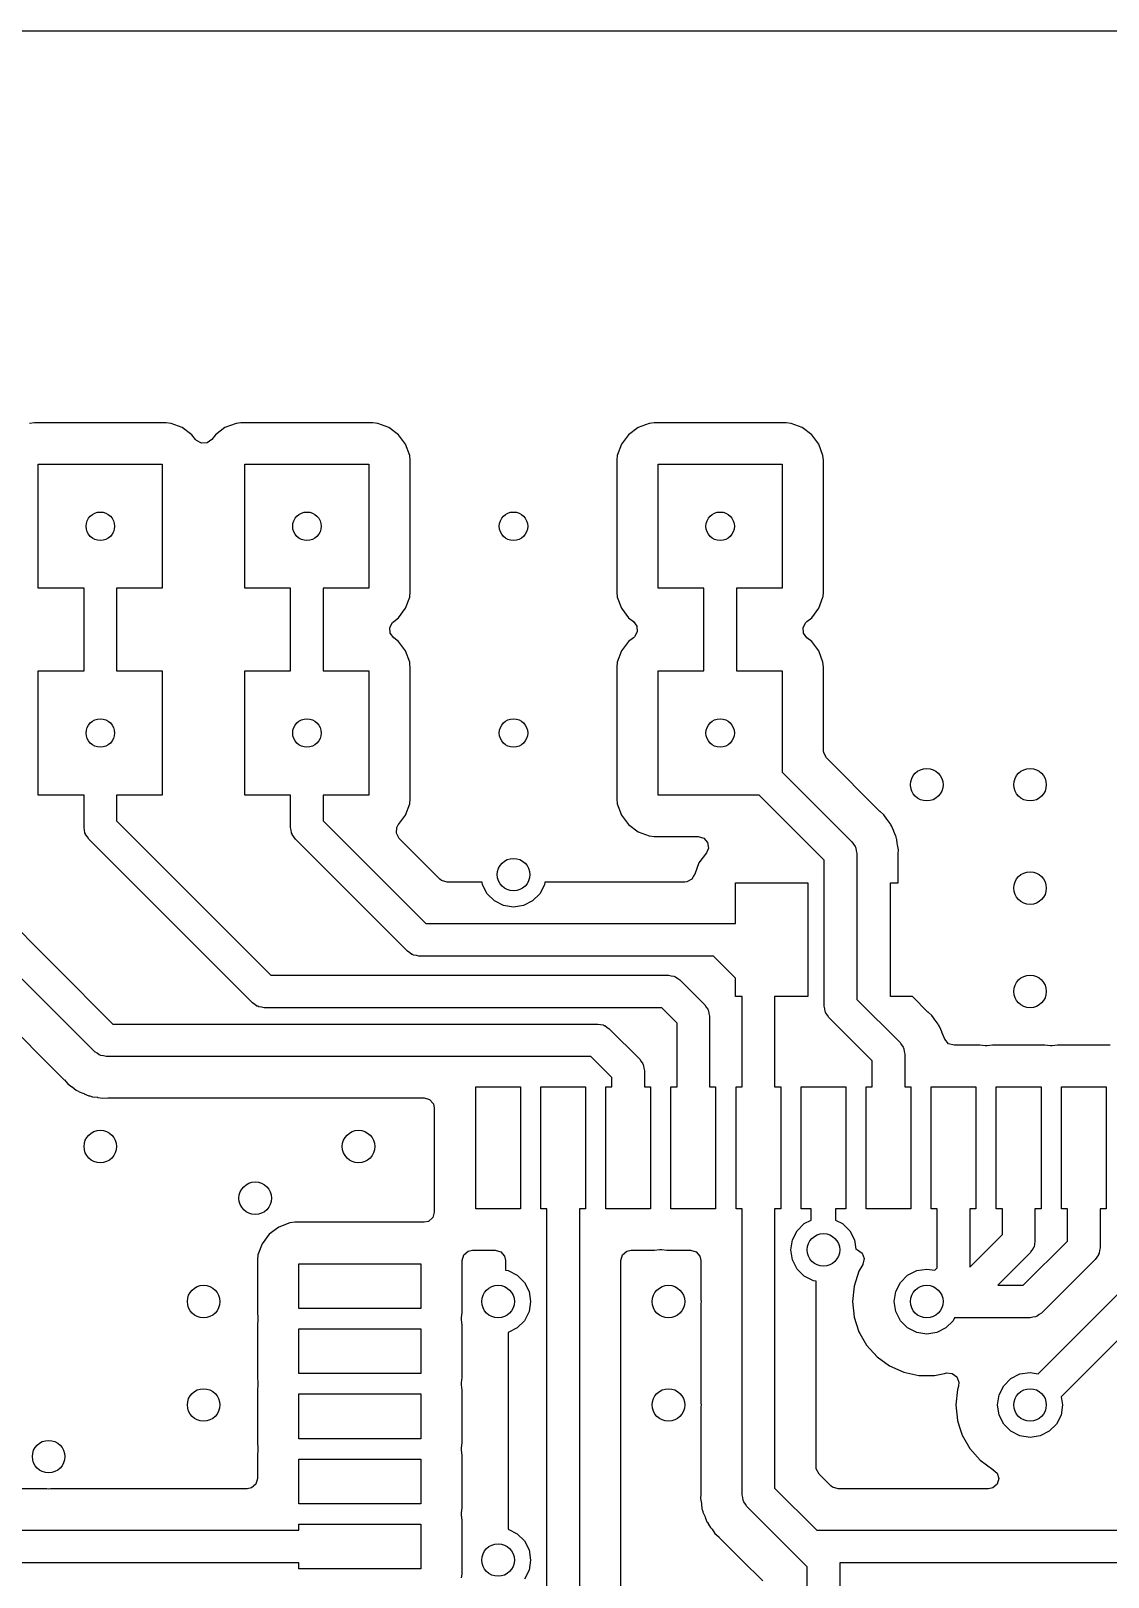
# Model space of a CAD drawing. Extents: x 0.01 to 3.19, y 0.01 to 3.99.
# Drawn here: x 1.841 to 2.363, y 3.242 to 3.99 of the extents above; entities that cross this region are included whole.
import ezdxf

# ---------------------------------------------------------------- set-up
doc = ezdxf.new("R2010")
doc.units = 0
doc.header["$MEASUREMENT"] = 0
doc.layers.add('BLACK', color=7, linetype='CONTINUOUS')

msp = doc.modelspace()

# ---------------------------------------------------------------- linework, layer by layer
at = {"layer": 'BLACK', "linetype": 'CONTINUOUS'}
for p, q in [((0.015374, 3.98959), (3.18463, 3.98959)), ((1.84308, 3.80002), (1.8407, 3.79976)), ((1.84309, 3.80002), (1.84308, 3.80002)), ((1.90691, 3.80002), (1.84309, 3.80002)), ((1.90692, 3.80002), (1.90691, 3.80002)), ((1.9093, 3.79976), (1.90692, 3.80002)), ((1.91469, 3.79775), (1.9093, 3.79976)), ((1.9093, 3.79976), (1.9093, 3.79976)), ((1.9407, 3.79976), (1.93531, 3.79775)), ((1.94308, 3.80002), (1.9407, 3.79976)), ((1.9407, 3.79976), (1.9407, 3.79976)), ((1.94309, 3.80002), (1.94308, 3.80002)), ((2.00691, 3.80002), (1.94309, 3.80002)), ((2.00692, 3.80002), (2.00691, 3.80002)), ((2.0093, 3.79976), (2.00692, 3.80002)), ((2.01469, 3.79775), (2.0093, 3.79976)), ((2.0093, 3.79976), (2.0093, 3.79976)), ((2.1407, 3.79976), (2.13531, 3.79775)), ((2.14308, 3.80002), (2.1407, 3.79976)), ((2.1407, 3.79976), (2.1407, 3.79976)), ((2.14309, 3.80002), (2.14308, 3.80002)), ((2.20691, 3.80002), (2.14309, 3.80002)), ((2.20692, 3.80002), (2.20691, 3.80002)), ((2.2093, 3.79976), (2.20692, 3.80002)), ((2.21469, 3.79775), (2.2093, 3.79976)), ((2.2093, 3.79976), (2.2093, 3.79976)), ((1.9193, 3.7943), (1.91469, 3.79775)), ((1.91469, 3.79775), (1.91469, 3.79775)), ((1.92103, 3.79199), (1.9193, 3.7943)), ((1.92149, 3.79146), (1.92103, 3.79199)), ((1.92897, 3.79199), (1.92673, 3.79032)), ((1.9307, 3.7943), (1.92897, 3.79199)), ((1.93531, 3.79775), (1.9307, 3.7943)), ((1.93531, 3.79775), (1.93531, 3.79775)), ((2.0193, 3.7943), (2.01469, 3.79775)), ((2.01469, 3.79775), (2.01469, 3.79775)), ((2.02275, 3.78969), (2.0193, 3.7943)), ((2.1307, 3.7943), (2.12725, 3.78969)), ((2.13531, 3.79775), (2.1307, 3.7943)), ((2.13531, 3.79775), (2.13531, 3.79775)), ((2.2193, 3.7943), (2.21469, 3.79775)), ((2.21469, 3.79775), (2.21469, 3.79775)), ((2.22275, 3.78969), (2.2193, 3.7943)), ((1.92395, 3.79012), (1.92149, 3.79146)), ((1.92673, 3.79032), (1.92395, 3.79012)), ((2.02476, 3.7843), (2.02275, 3.78969)), ((2.02275, 3.78969), (2.02275, 3.78969)), ((2.02502, 3.78192), (2.02476, 3.7843)), ((2.02476, 3.7843), (2.02476, 3.7843)), ((2.12524, 3.7843), (2.12498, 3.78192)), ((2.12725, 3.78969), (2.12524, 3.7843)), ((2.12524, 3.7843), (2.12524, 3.7843)), ((2.12725, 3.78969), (2.12725, 3.78969)), ((2.22476, 3.7843), (2.22275, 3.78969)), ((2.22275, 3.78969), (2.22275, 3.78969)), ((2.22502, 3.78192), (2.22476, 3.7843)), ((2.22476, 3.7843), (2.22476, 3.7843)), ((1.845, 3.72), (1.845, 3.78)), ((1.845, 3.78), (1.905, 3.78)), ((1.905, 3.78), (1.905, 3.72)), ((1.945, 3.72), (1.945, 3.78)), ((1.945, 3.78), (2.005, 3.78)), ((2.005, 3.78), (2.005, 3.72)), ((2.02502, 3.78191), (2.02502, 3.78192)), ((2.02502, 3.71809), (2.02502, 3.78191)), ((2.12498, 3.78192), (2.12498, 3.71808)), ((2.145, 3.72), (2.145, 3.78)), ((2.145, 3.78), (2.205, 3.78)), ((2.205, 3.78), (2.205, 3.72)), ((2.22502, 3.78191), (2.22502, 3.78192)), ((2.22502, 3.71809), (2.22502, 3.78191)), ((1.86713, 3.72), (1.845, 3.72)), ((1.86713, 3.68), (1.86713, 3.72)), ((1.905, 3.72), (1.88287, 3.72)), ((1.88287, 3.72), (1.88287, 3.68)), ((1.96713, 3.72), (1.945, 3.72)), ((1.96713, 3.68), (1.96713, 3.72)), ((2.005, 3.72), (1.98287, 3.72)), ((1.98287, 3.72), (1.98287, 3.68)), ((2.0248, 3.71602), (2.02502, 3.71808)), ((2.02502, 3.71808), (2.02502, 3.71809)), ((2.12498, 3.71808), (2.12524, 3.7157)), ((2.16713, 3.72), (2.145, 3.72)), ((2.16713, 3.68), (2.16713, 3.72)), ((2.205, 3.72), (2.18287, 3.72)), ((2.18287, 3.72), (2.18287, 3.68)), ((2.2248, 3.71602), (2.22502, 3.71808)), ((2.22502, 3.71808), (2.22502, 3.71809)), ((2.0193, 3.7057), (2.02275, 3.71031)), ((2.02275, 3.71031), (2.02476, 3.7157)), ((2.02275, 3.71031), (2.02275, 3.71031)), ((2.02275, 3.71031), (2.02275, 3.71031)), ((2.02476, 3.7157), (2.0248, 3.71602)), ((2.12524, 3.7157), (2.12524, 3.7157)), ((2.12524, 3.7157), (2.12725, 3.71031)), ((2.12725, 3.71031), (2.12725, 3.71031)), ((2.12725, 3.71031), (2.1307, 3.7057)), ((2.2193, 3.7057), (2.22275, 3.71031)), ((2.22275, 3.71031), (2.22476, 3.7157)), ((2.22275, 3.71031), (2.22275, 3.71031)), ((2.22275, 3.71031), (2.22275, 3.71031)), ((2.22476, 3.7157), (2.2248, 3.71602)), ((2.01512, 3.70105), (2.01646, 3.70351)), ((2.01646, 3.70351), (2.01699, 3.70397)), ((2.01699, 3.70397), (2.0193, 3.7057)), ((2.1307, 3.7057), (2.13301, 3.70397)), ((2.13301, 3.70397), (2.13468, 3.70173)), ((2.21512, 3.70105), (2.21646, 3.70351)), ((2.21646, 3.70351), (2.21699, 3.70397)), ((2.21699, 3.70397), (2.2193, 3.7057)), ((2.01532, 3.69827), (2.01512, 3.70105)), ((2.01699, 3.69603), (2.01532, 3.69827)), ((2.0193, 3.6943), (2.01699, 3.69603)), ((2.13301, 3.69603), (2.1307, 3.6943)), ((2.13354, 3.69649), (2.13301, 3.69603)), ((2.13488, 3.69895), (2.13354, 3.69649)), ((2.13468, 3.70173), (2.13488, 3.69895)), ((2.21532, 3.69827), (2.21512, 3.70105)), ((2.21699, 3.69603), (2.21532, 3.69827)), ((2.2193, 3.6943), (2.21699, 3.69603)), ((2.02275, 3.68969), (2.0193, 3.6943)), ((2.02476, 3.6843), (2.02275, 3.68969)), ((2.02275, 3.68969), (2.02275, 3.68969)), ((2.12725, 3.68969), (2.12524, 3.6843)), ((2.1307, 3.6943), (2.12725, 3.68969)), ((2.12725, 3.68969), (2.12725, 3.68969)), ((2.22275, 3.68969), (2.2193, 3.6943)), ((2.22476, 3.6843), (2.22275, 3.68969)), ((2.22275, 3.68969), (2.22275, 3.68969)), ((1.845, 3.62), (1.845, 3.68)), ((1.845, 3.68), (1.86713, 3.68)), ((1.88287, 3.68), (1.905, 3.68)), ((1.905, 3.68), (1.905, 3.62)), ((1.945, 3.62), (1.945, 3.68)), ((1.945, 3.68), (1.96713, 3.68)), ((1.98287, 3.68), (2.005, 3.68)), ((2.005, 3.68), (2.005, 3.62)), ((2.02488, 3.68319), (2.02476, 3.6843)), ((2.02476, 3.6843), (2.02476, 3.6843)), ((2.02502, 3.68191), (2.02488, 3.68319)), ((2.02502, 3.61809), (2.02502, 3.68191)), ((2.12524, 3.6843), (2.12498, 3.68192)), ((2.12498, 3.68192), (2.12498, 3.61808)), ((2.12524, 3.6843), (2.12524, 3.6843)), ((2.145, 3.62), (2.145, 3.68)), ((2.145, 3.68), (2.16713, 3.68)), ((2.18287, 3.68), (2.205, 3.68)), ((2.205, 3.68), (2.205, 3.63114)), ((2.22502, 3.68192), (2.22476, 3.6843)), ((2.22476, 3.6843), (2.22476, 3.6843)), ((2.22502, 3.68191), (2.22502, 3.68192)), ((2.22502, 3.64148), (2.22502, 3.68191)), ((2.22513, 3.64043), (2.22502, 3.64148)), ((2.22647, 3.63798), (2.22513, 3.64043)), ((2.25232, 3.61212), (2.22647, 3.63798)), ((2.205, 3.63114), (2.23882, 3.59732)), ((1.86713, 3.62), (1.845, 3.62)), ((1.86713, 3.60425), (1.86713, 3.62)), ((1.905, 3.62), (1.88287, 3.62)), ((1.88287, 3.62), (1.88287, 3.60751)), ((1.96713, 3.62), (1.945, 3.62)), ((1.96713, 3.60425), (1.96713, 3.62)), ((2.005, 3.62), (1.98287, 3.62)), ((1.98287, 3.62), (1.98287, 3.60751)), ((2.19386, 3.62), (2.145, 3.62)), ((2.22537, 3.58849), (2.19386, 3.62)), ((2.02275, 3.61031), (2.02476, 3.6157)), ((2.02476, 3.6157), (2.02502, 3.61809)), ((2.12498, 3.61808), (2.12524, 3.6157)), ((2.12524, 3.6157), (2.12524, 3.6157)), ((2.12524, 3.6157), (2.12725, 3.61031)), ((2.25243, 3.61202), (2.25232, 3.61212)), ((1.78287, 3.60751), (1.88114, 3.50925)), ((1.88287, 3.60751), (1.95751, 3.53287)), ((1.98287, 3.60751), (2.03251, 3.55787)), ((2.0185, 3.6043), (2.01918, 3.60554)), ((2.01918, 3.60554), (2.0193, 3.6057)), ((2.0193, 3.6057), (2.02275, 3.61031)), ((2.0193, 3.6057), (2.0193, 3.6057)), ((2.12725, 3.61031), (2.12725, 3.61031)), ((2.12725, 3.61031), (2.1307, 3.6057)), ((2.1307, 3.6057), (2.13531, 3.60225)), ((2.25428, 3.61038), (2.25243, 3.61202)), ((2.25568, 3.60835), (2.25428, 3.61038)), ((2.25577, 3.60823), (2.25568, 3.60835)), ((2.25729, 3.60629), (2.25577, 3.60823)), ((2.25746, 3.60592), (2.25729, 3.60629)), ((2.2579, 3.60514), (2.25746, 3.60592)), ((2.25813, 3.60481), (2.2579, 3.60514)), ((2.259, 3.6025), (2.25813, 3.60481)), ((2.25813, 3.60481), (2.25813, 3.60481)), ((1.87231, 3.49581), (1.76943, 3.59868)), ((1.86742, 3.60296), (1.86713, 3.60425)), ((1.86757, 3.60165), (1.86742, 3.60296)), ((1.86781, 3.60127), (1.86757, 3.60165)), ((1.86791, 3.60084), (1.86781, 3.60127)), ((1.86873, 3.5998), (1.86791, 3.60084)), ((1.86943, 3.59868), (1.86873, 3.5998)), ((1.94868, 3.51943), (1.86943, 3.59868)), ((1.96742, 3.60296), (1.96713, 3.60425)), ((1.96757, 3.60165), (1.96742, 3.60296)), ((1.96781, 3.60127), (1.96757, 3.60165)), ((1.96791, 3.60084), (1.96781, 3.60127)), ((1.96873, 3.5998), (1.96791, 3.60084)), ((1.96943, 3.59868), (1.96873, 3.5998)), ((2.02368, 3.54443), (1.96943, 3.59868)), ((2.0183, 3.60151), (2.0185, 3.6043)), ((2.01964, 3.59906), (2.0183, 3.60151)), ((2.03935, 3.57935), (2.01964, 3.59906)), ((2.13531, 3.60225), (2.13531, 3.60225)), ((2.13531, 3.60225), (2.13531, 3.60225)), ((2.13531, 3.60225), (2.13712, 3.60157)), ((2.13712, 3.60157), (2.1407, 3.60024)), ((2.1407, 3.60024), (2.1407, 3.60024)), ((2.1407, 3.60024), (2.14308, 3.59998)), ((2.14308, 3.59998), (2.14308, 3.59998)), ((2.14308, 3.59998), (2.14309, 3.59998)), ((2.14309, 3.59998), (2.16441, 3.59998)), ((2.16441, 3.59998), (2.16709, 3.59919)), ((2.16709, 3.59919), (2.16892, 3.59708)), ((2.23882, 3.59732), (2.23952, 3.5962)), ((2.25906, 3.60236), (2.259, 3.6025)), ((2.26007, 3.60011), (2.25906, 3.60236)), ((2.26015, 3.59972), (2.26007, 3.60011)), ((2.26039, 3.59885), (2.26015, 3.59972)), ((2.26053, 3.59848), (2.26039, 3.59885)), ((2.26075, 3.59666), (2.26053, 3.59848)), ((2.16838, 3.59205), (2.16475, 3.58719)), ((2.16932, 3.59431), (2.16838, 3.59205)), ((2.16892, 3.59708), (2.16932, 3.59431)), ((2.23952, 3.5962), (2.24034, 3.59517)), ((2.24034, 3.59517), (2.24044, 3.59473)), ((2.24044, 3.59473), (2.24068, 3.59435)), ((2.24068, 3.59435), (2.24083, 3.59304)), ((2.24083, 3.59304), (2.24112, 3.59175)), ((2.24112, 3.59175), (2.24112, 3.52119)), ((2.26083, 3.59602), (2.26075, 3.59666)), ((2.26085, 3.59588), (2.26083, 3.59602)), ((2.2613, 3.59345), (2.26085, 3.59588)), ((2.26114, 3.59083), (2.26115, 3.59098)), ((2.26114, 3.5775), (2.26114, 3.59083)), ((2.26115, 3.59098), (2.26119, 3.59164)), ((2.26119, 3.59164), (2.2613, 3.59345)), ((1.75592, 3.58388), (1.8575, 3.4823)), ((2.16475, 3.58719), (2.16274, 3.5818)), ((2.16475, 3.58719), (2.16475, 3.58719)), ((2.22537, 3.51793), (2.22537, 3.58849)), ((2.04018, 3.57868), (2.03935, 3.57935)), ((2.04286, 3.57789), (2.04018, 3.57868)), ((2.05982, 3.57789), (2.04286, 3.57789)), ((2.06002, 3.57663), (2.05982, 3.57789)), ((2.06226, 3.57224), (2.06002, 3.57663)), ((2.08998, 3.57663), (2.08774, 3.57224)), ((2.09018, 3.57789), (2.08998, 3.57663)), ((2.15789, 3.57789), (2.09018, 3.57789)), ((2.15886, 3.57799), (2.15789, 3.57789)), ((2.16133, 3.57928), (2.15886, 3.57799)), ((2.1626, 3.58152), (2.16133, 3.57928)), ((2.16263, 3.58151), (2.1626, 3.58152)), ((2.16268, 3.58165), (2.16263, 3.58151)), ((2.16272, 3.58171), (2.16268, 3.58165)), ((2.16274, 3.5818), (2.16272, 3.58171)), ((2.1825, 3.55787), (2.1825, 3.5775)), ((2.1825, 3.5775), (2.2175, 3.5775)), ((2.2175, 3.5775), (2.2175, 3.5225)), ((2.2575, 3.5225), (2.2575, 3.5775)), ((2.2575, 3.5775), (2.26114, 3.5775)), ((2.06574, 3.56876), (2.06226, 3.57224)), ((2.07013, 3.56652), (2.06574, 3.56876)), ((2.08426, 3.56876), (2.07987, 3.56652)), ((2.08774, 3.57224), (2.08426, 3.56876)), ((2.075, 3.56575), (2.07013, 3.56652)), ((2.07987, 3.56652), (2.075, 3.56575)), ((2.03251, 3.55787), (2.16675, 3.55787)), ((2.16675, 3.55787), (2.175, 3.55787)), ((2.175, 3.55787), (2.1825, 3.55787)), ((2.0248, 3.54373), (2.02368, 3.54443)), ((2.02584, 3.54291), (2.0248, 3.54373)), ((2.02627, 3.54281), (2.02584, 3.54291)), ((2.02665, 3.54257), (2.02627, 3.54281)), ((2.02796, 3.54242), (2.02665, 3.54257)), ((2.02925, 3.54213), (2.02796, 3.54242)), ((2.16675, 3.54213), (2.02925, 3.54213)), ((2.17174, 3.54213), (2.16675, 3.54213)), ((2.1825, 3.53136), (2.17174, 3.54213)), ((1.95751, 3.53287), (2.15, 3.53287)), ((2.15, 3.53287), (2.15129, 3.53258)), ((2.15129, 3.53258), (2.1526, 3.53243)), ((2.1526, 3.53243), (2.15298, 3.53219)), ((2.15298, 3.53219), (2.15342, 3.53209)), ((2.15342, 3.53209), (2.15445, 3.53127)), ((2.15445, 3.53127), (2.15557, 3.53057)), ((2.15557, 3.53057), (2.16758, 3.51856)), ((2.1825, 3.5225), (2.1825, 3.53136)), ((2.18563, 3.5225), (2.1825, 3.5225)), ((2.18563, 3.47894), (2.18563, 3.5225)), ((2.2175, 3.5225), (2.20138, 3.5225)), ((2.20138, 3.5225), (2.20138, 3.47894)), ((2.26813, 3.5225), (2.2575, 3.5225)), ((2.27557, 3.51506), (2.26813, 3.5225)), ((1.9498, 3.51873), (1.94868, 3.51943)), ((1.95084, 3.51791), (1.9498, 3.51873)), ((1.95127, 3.51781), (1.95084, 3.51791)), ((1.95165, 3.51757), (1.95127, 3.51781)), ((1.95296, 3.51742), (1.95165, 3.51757)), ((1.95425, 3.51713), (1.95296, 3.51742)), ((2.14674, 3.51713), (1.95425, 3.51713)), ((2.15413, 3.50973), (2.14674, 3.51713)), ((2.16758, 3.51856), (2.16828, 3.51744)), ((2.16828, 3.51744), (2.1691, 3.51641)), ((2.1691, 3.51641), (2.1692, 3.51597)), ((2.1692, 3.51597), (2.16944, 3.51559)), ((2.16944, 3.51559), (2.16959, 3.51428)), ((2.22567, 3.51665), (2.22537, 3.51793)), ((2.22582, 3.51533), (2.22567, 3.51665)), ((2.22605, 3.51495), (2.22582, 3.51533)), ((2.22615, 3.51452), (2.22605, 3.51495)), ((2.24112, 3.52119), (2.26206, 3.50025)), ((2.27568, 3.51496), (2.27557, 3.51506)), ((2.27753, 3.51332), (2.27568, 3.51496)), ((1.88114, 3.50925), (2.11575, 3.50925)), ((2.11575, 3.50925), (2.11704, 3.50896)), ((2.11704, 3.50896), (2.11835, 3.50881)), ((2.11835, 3.50881), (2.11873, 3.50857)), ((2.11873, 3.50857), (2.11916, 3.50847)), ((2.11916, 3.50847), (2.1202, 3.50765)), ((2.1202, 3.50765), (2.12132, 3.50695)), ((2.15413, 3.47894), (2.15413, 3.50973)), ((2.16959, 3.51428), (2.16988, 3.51299)), ((2.16988, 3.51299), (2.16988, 3.47894)), ((2.22698, 3.51348), (2.22615, 3.51452)), ((2.22768, 3.51237), (2.22698, 3.51348)), ((2.24862, 3.49142), (2.22768, 3.51237)), ((2.2783, 3.51219), (2.27753, 3.51332)), ((2.27893, 3.51129), (2.2783, 3.51219)), ((2.27902, 3.51117), (2.27893, 3.51129)), ((2.28054, 3.50922), (2.27902, 3.51117)), ((2.28071, 3.50886), (2.28054, 3.50922)), ((2.28115, 3.50807), (2.28071, 3.50886)), ((2.28138, 3.50774), (2.28115, 3.50807)), ((2.28225, 3.50543), (2.28138, 3.50774)), ((2.12132, 3.50695), (2.13608, 3.49218)), ((2.26206, 3.50025), (2.26277, 3.49913)), ((2.28231, 3.5053), (2.28225, 3.50543)), ((2.28332, 3.50304), (2.28231, 3.5053)), ((2.28333, 3.50302), (2.28332, 3.50304)), ((2.28369, 3.50186), (2.28333, 3.50302)), ((2.28552, 3.49974), (2.28369, 3.50186)), ((1.87343, 3.49511), (1.87231, 3.49581)), ((1.87446, 3.49428), (1.87343, 3.49511)), ((1.87489, 3.49418), (1.87446, 3.49428)), ((1.87527, 3.49395), (1.87489, 3.49418)), ((1.87659, 3.4938), (1.87527, 3.49395)), ((1.87787, 3.4935), (1.87659, 3.4938)), ((2.11249, 3.4935), (1.87787, 3.4935)), ((2.12264, 3.48335), (2.11249, 3.4935)), ((2.26277, 3.49913), (2.26359, 3.4981)), ((2.26359, 3.4981), (2.26369, 3.49766)), ((2.26369, 3.49766), (2.26393, 3.49729)), ((2.26393, 3.49729), (2.26408, 3.49597)), ((2.26408, 3.49597), (2.26437, 3.49469)), ((2.26437, 3.49469), (2.26437, 3.47894)), ((2.28821, 3.49896), (2.28552, 3.49974)), ((2.30073, 3.49896), (2.28821, 3.49896)), ((2.30321, 3.49869), (2.30073, 3.49896)), ((2.30073, 3.49896), (2.30073, 3.49896)), ((2.30427, 3.49869), (2.30321, 3.49869)), ((2.30675, 3.49896), (2.30427, 3.49869)), ((2.33223, 3.49896), (2.30675, 3.49896)), ((2.30675, 3.49896), (2.30675, 3.49896)), ((2.33471, 3.49869), (2.33223, 3.49896)), ((2.33223, 3.49896), (2.33223, 3.49896)), ((2.33577, 3.49869), (2.33471, 3.49869)), ((2.33824, 3.49896), (2.33577, 3.49869)), ((2.36373, 3.49896), (2.33824, 3.49896)), ((2.33824, 3.49896), (2.33824, 3.49896)), ((2.13608, 3.49218), (2.13678, 3.49106)), ((2.13678, 3.49106), (2.13761, 3.49003)), ((2.13761, 3.49003), (2.13771, 3.48959)), ((2.13771, 3.48959), (2.13794, 3.48921)), ((2.13794, 3.48921), (2.13809, 3.4879)), ((2.13809, 3.4879), (2.13839, 3.48661)), ((2.13839, 3.48661), (2.13839, 3.47894)), ((2.24862, 3.47894), (2.24862, 3.49142)), ((1.8575, 3.4823), (1.8576, 3.48219)), ((1.8576, 3.48219), (1.85924, 3.48035)), ((1.85924, 3.48035), (1.86127, 3.47894)), ((1.86127, 3.47894), (1.86139, 3.47885)), ((1.86139, 3.47885), (1.86334, 3.47733)), ((2.05669, 3.41988), (2.05669, 3.47894)), ((2.05669, 3.47894), (2.07835, 3.47894)), ((2.07835, 3.47894), (2.07835, 3.41988)), ((2.08819, 3.41988), (2.08819, 3.47894)), ((2.08819, 3.47894), (2.10984, 3.47894)), ((2.10984, 3.47894), (2.10984, 3.41988)), ((2.11969, 3.41988), (2.11969, 3.47894)), ((2.11969, 3.47894), (2.12264, 3.47894)), ((2.12264, 3.47894), (2.12264, 3.48335)), ((2.13839, 3.47894), (2.14134, 3.47894)), ((2.14134, 3.47894), (2.14134, 3.41988)), ((2.15118, 3.41988), (2.15118, 3.47894)), ((2.15118, 3.47894), (2.15413, 3.47894)), ((2.16988, 3.47894), (2.17283, 3.47894)), ((2.17283, 3.47894), (2.17283, 3.41988)), ((2.18268, 3.41988), (2.18268, 3.47894)), ((2.18268, 3.47894), (2.18563, 3.47894)), ((2.20138, 3.47894), (2.20433, 3.47894)), ((2.20433, 3.47894), (2.20433, 3.41988)), ((2.21417, 3.41988), (2.21417, 3.47894)), ((2.21417, 3.47894), (2.23583, 3.47894)), ((2.23583, 3.47894), (2.23583, 3.41988)), ((2.24567, 3.41988), (2.24567, 3.47894)), ((2.24567, 3.47894), (2.24862, 3.47894)), ((2.26437, 3.47894), (2.26732, 3.47894)), ((2.26732, 3.47894), (2.26732, 3.41988)), ((2.27717, 3.41988), (2.27717, 3.47894)), ((2.27717, 3.47894), (2.29882, 3.47894)), ((2.29882, 3.47894), (2.29882, 3.41988)), ((2.30866, 3.41988), (2.30866, 3.47894)), ((2.30866, 3.47894), (2.33031, 3.47894)), ((2.33031, 3.47894), (2.33031, 3.41988)), ((2.34016, 3.41988), (2.34016, 3.47894)), ((2.34016, 3.47894), (2.36181, 3.47894)), ((2.36181, 3.47894), (2.36181, 3.41988)), ((1.86334, 3.47733), (1.8637, 3.47717)), ((1.8637, 3.47717), (1.86449, 3.47673)), ((1.86449, 3.47673), (1.86482, 3.4765)), ((1.86482, 3.4765), (1.86482, 3.4765)), ((1.86482, 3.4765), (1.86482, 3.4765)), ((1.86482, 3.4765), (1.86482, 3.4765)), ((1.86482, 3.4765), (1.86659, 3.47582)), ((1.86659, 3.47582), (1.86713, 3.47562)), ((1.86713, 3.47562), (1.86726, 3.47556)), ((1.86726, 3.47556), (1.86952, 3.47455)), ((1.86952, 3.47455), (1.86991, 3.47448)), ((1.86991, 3.47448), (1.87077, 3.47424)), ((1.87077, 3.47424), (1.87115, 3.4741)), ((1.87115, 3.4741), (1.8736, 3.4738)), ((1.8736, 3.4738), (1.87375, 3.47378)), ((1.87375, 3.47378), (1.87618, 3.47333)), ((1.87618, 3.47333), (1.87864, 3.47348)), ((1.87864, 3.47348), (1.87879, 3.47348)), ((1.87879, 3.47348), (2.03171, 3.47348)), ((2.03171, 3.47348), (2.03439, 3.4727)), ((2.03439, 3.4727), (2.03622, 3.47058)), ((2.03622, 3.47058), (2.03667, 3.46852)), ((2.03667, 3.46852), (2.03667, 3.41829)), ((2.03667, 3.41829), (2.03589, 3.41561)), ((2.07835, 3.41988), (2.05669, 3.41988)), ((2.09114, 3.41988), (2.08819, 3.41988)), ((2.09114, 3.16949), (2.09114, 3.41988)), ((2.10984, 3.41988), (2.10689, 3.41988)), ((2.10689, 3.41988), (2.10689, 3.17275)), ((2.14134, 3.41988), (2.11969, 3.41988)), ((2.17283, 3.41988), (2.15118, 3.41988)), ((2.18563, 3.41988), (2.18268, 3.41988)), ((2.18563, 3.2815), (2.18563, 3.41988)), ((2.20433, 3.41988), (2.20138, 3.41988)), ((2.20138, 3.41988), (2.20138, 3.28476)), ((2.21909, 3.41988), (2.21417, 3.41988)), ((2.21909, 3.41445), (2.21909, 3.41988)), ((2.23583, 3.41988), (2.23091, 3.41988)), ((2.23091, 3.41988), (2.23091, 3.41445)), ((2.26732, 3.41988), (2.24567, 3.41988)), ((2.28012, 3.41988), (2.27717, 3.41988)), ((2.28012, 3.39125), (2.28012, 3.41988)), ((2.29882, 3.41988), (2.29587, 3.41988)), ((2.29587, 3.41988), (2.29587, 3.39165)), ((2.31161, 3.41988), (2.30866, 3.41988)), ((2.31161, 3.4074), (2.31161, 3.41988)), ((2.33031, 3.41988), (2.32736, 3.41988)), ((2.32736, 3.41988), (2.32736, 3.40413)), ((2.34311, 3.41988), (2.34016, 3.41988)), ((2.34311, 3.40425), (2.34311, 3.41988)), ((2.36181, 3.41988), (2.35886, 3.41988)), ((2.35886, 3.41988), (2.35886, 3.40098)), ((1.96137, 3.41106), (1.95676, 3.40761)), ((1.96676, 3.41307), (1.96137, 3.41106)), ((1.96137, 3.41106), (1.96137, 3.41106)), ((1.96915, 3.41333), (1.96676, 3.41307)), ((1.96676, 3.41307), (1.96676, 3.41307)), ((2.03171, 3.41333), (1.96915, 3.41333)), ((2.03377, 3.41378), (2.03171, 3.41333)), ((2.03589, 3.41561), (2.03377, 3.41378)), ((2.21226, 3.40926), (2.21574, 3.41274)), ((2.21574, 3.41274), (2.21909, 3.41445)), ((2.23091, 3.41445), (2.23426, 3.41274)), ((2.23426, 3.41274), (2.23774, 3.40926)), ((1.95331, 3.403), (1.9513, 3.39761)), ((1.95676, 3.40761), (1.95331, 3.403)), ((1.95331, 3.403), (1.95331, 3.403)), ((2.20925, 3.4), (2.21002, 3.40487)), ((2.21002, 3.40487), (2.21226, 3.40926)), ((2.23774, 3.40926), (2.23998, 3.40487)), ((2.23998, 3.40487), (2.24069, 3.40037)), ((2.29587, 3.39165), (2.31161, 3.4074)), ((2.32174, 3.38287), (2.34311, 3.40425)), ((2.32707, 3.40285), (2.32692, 3.40153)), ((2.32736, 3.40413), (2.32707, 3.40285)), ((1.9513, 3.39761), (1.95104, 3.39522)), ((1.95104, 3.39522), (1.95104, 3.36974)), ((1.9513, 3.39761), (1.9513, 3.39761)), ((2.05014, 3.3949), (2.05093, 3.39758)), ((2.05093, 3.39758), (2.05304, 3.39941)), ((2.05304, 3.39941), (2.0551, 3.39986)), ((2.0551, 3.39986), (2.06616, 3.39986)), ((2.06616, 3.39986), (2.06884, 3.39907)), ((2.06884, 3.39907), (2.07067, 3.39696)), ((2.07067, 3.39696), (2.07112, 3.3949)), ((2.12691, 3.3949), (2.1277, 3.39758)), ((2.1277, 3.39758), (2.12981, 3.39941)), ((2.12981, 3.39941), (2.13187, 3.39986)), ((2.13187, 3.39986), (2.14325, 3.39986)), ((2.14325, 3.39986), (2.14573, 3.40013)), ((2.14325, 3.39986), (2.14325, 3.39986)), ((2.14325, 3.39986), (2.14325, 3.39986)), ((2.14325, 3.39986), (2.14325, 3.39986)), ((2.14573, 3.40013), (2.14679, 3.40013)), ((2.14679, 3.40013), (2.14927, 3.39986)), ((2.14927, 3.39986), (2.14927, 3.39986)), ((2.14927, 3.39986), (2.14927, 3.39986)), ((2.14927, 3.39986), (2.16065, 3.39986)), ((2.16065, 3.39986), (2.16333, 3.39907)), ((2.16333, 3.39907), (2.16516, 3.39696)), ((2.16516, 3.39696), (2.16561, 3.3949)), ((2.21002, 3.39513), (2.20925, 3.4)), ((2.24069, 3.40037), (2.2415, 3.40007)), ((2.2415, 3.40007), (2.24373, 3.3984)), ((2.24373, 3.3984), (2.24471, 3.39578)), ((2.24471, 3.39578), (2.24412, 3.39305)), ((2.32506, 3.39857), (2.30936, 3.38287)), ((2.32576, 3.39968), (2.32506, 3.39857)), ((2.32658, 3.40072), (2.32576, 3.39968)), ((2.32668, 3.40115), (2.32658, 3.40072)), ((2.32692, 3.40153), (2.32668, 3.40115)), ((2.35655, 3.39542), (2.33057, 3.36943)), ((2.35725, 3.39653), (2.35655, 3.39542)), ((2.35808, 3.39757), (2.35725, 3.39653)), ((2.35818, 3.398), (2.35808, 3.39757)), ((2.35842, 3.39838), (2.35818, 3.398)), ((2.35856, 3.3997), (2.35842, 3.39838)), ((2.35886, 3.40098), (2.35856, 3.3997)), ((1.97106, 3.37165), (1.97106, 3.39331)), ((1.97106, 3.39331), (2.03012, 3.39331)), ((2.03012, 3.39331), (2.03012, 3.37165)), ((2.05014, 3.36974), (2.05014, 3.3949)), ((2.07112, 3.3949), (2.07112, 3.39018)), ((2.07112, 3.39018), (2.07239, 3.38998)), ((2.07239, 3.38998), (2.07678, 3.38774)), ((2.07678, 3.38774), (2.08026, 3.38426)), ((2.12691, 3.1831), (2.12691, 3.3949)), ((2.16561, 3.3949), (2.16561, 3.37587)), ((2.21226, 3.39074), (2.21002, 3.39513)), ((2.21574, 3.38726), (2.21226, 3.39074)), ((2.24214, 3.38963), (2.23982, 3.38248)), ((2.24406, 3.39294), (2.24214, 3.38963)), ((2.24214, 3.38963), (2.24214, 3.38963)), ((2.24412, 3.39305), (2.24406, 3.39294)), ((2.26226, 3.38426), (2.26574, 3.38774)), ((2.26574, 3.38774), (2.27013, 3.38998)), ((2.27013, 3.38998), (2.275, 3.39075)), ((2.275, 3.39075), (2.27898, 3.39012)), ((2.27898, 3.39012), (2.28012, 3.39125)), ((2.08026, 3.38426), (2.0825, 3.37987)), ((2.22013, 3.38502), (2.21574, 3.38726)), ((2.2214, 3.38482), (2.22013, 3.38502)), ((2.2214, 3.2951), (2.2214, 3.38482)), ((2.23982, 3.38248), (2.23904, 3.375)), ((2.26002, 3.37987), (2.26226, 3.38426)), ((2.30936, 3.38287), (2.32174, 3.38287)), ((2.32898, 3.34012), (2.37461, 3.38574)), ((2.0825, 3.37987), (2.08327, 3.375)), ((2.08327, 3.375), (2.0825, 3.37013)), ((2.16561, 3.37587), (2.16575, 3.375)), ((2.16575, 3.375), (2.16561, 3.37413)), ((2.16561, 3.37413), (2.16561, 3.32587)), ((2.23904, 3.375), (2.23982, 3.36752)), ((2.25925, 3.375), (2.26002, 3.37987)), ((2.26002, 3.37013), (2.25925, 3.375)), ((2.38805, 3.37691), (2.34012, 3.32898)), ((1.95104, 3.36974), (1.95131, 3.36726)), ((1.95131, 3.3662), (1.95104, 3.36373)), ((1.95131, 3.36726), (1.95131, 3.3662)), ((2.03012, 3.37165), (1.97106, 3.37165)), ((2.04987, 3.36726), (2.05014, 3.36974)), ((2.04987, 3.3662), (2.04987, 3.36726)), ((2.05014, 3.36373), (2.04987, 3.3662)), ((2.05014, 3.36974), (2.05014, 3.36974)), ((2.08026, 3.36574), (2.07678, 3.36226)), ((2.0825, 3.37013), (2.08026, 3.36574)), ((2.23982, 3.36752), (2.24084, 3.36439)), ((2.26226, 3.36574), (2.26002, 3.37013)), ((2.26574, 3.36226), (2.26226, 3.36574)), ((2.28774, 3.36574), (2.28426, 3.36226)), ((2.28844, 3.36713), (2.28774, 3.36574)), ((2.3, 3.36713), (2.28844, 3.36713)), ((2.325, 3.36713), (2.3, 3.36713)), ((2.32629, 3.36742), (2.325, 3.36713)), ((2.3276, 3.36757), (2.32629, 3.36742)), ((2.32798, 3.36781), (2.3276, 3.36757)), ((2.32842, 3.36791), (2.32798, 3.36781)), ((2.32945, 3.36873), (2.32842, 3.36791)), ((2.33057, 3.36943), (2.32945, 3.36873)), ((1.95104, 3.36373), (1.95104, 3.33824)), ((1.97106, 3.34016), (1.97106, 3.36181)), ((1.97106, 3.36181), (2.03012, 3.36181)), ((2.03012, 3.36181), (2.03012, 3.34016)), ((2.05014, 3.33824), (2.05014, 3.36373)), ((2.05014, 3.36373), (2.05014, 3.36373)), ((2.07678, 3.36226), (2.07244, 3.36005)), ((2.07244, 3.36005), (2.07244, 3.26495)), ((2.24084, 3.36439), (2.24214, 3.36037)), ((2.24214, 3.36037), (2.24259, 3.35961)), ((2.24259, 3.35961), (2.2459, 3.35386)), ((2.27013, 3.36002), (2.26574, 3.36226)), ((2.275, 3.35925), (2.27013, 3.36002)), ((2.27987, 3.36002), (2.275, 3.35925)), ((2.28426, 3.36226), (2.27987, 3.36002)), ((2.2459, 3.35386), (2.2459, 3.35386)), ((2.2459, 3.35386), (2.25093, 3.34827)), ((2.25093, 3.34827), (2.25093, 3.34827)), ((2.25093, 3.34827), (2.25702, 3.34385)), ((2.25702, 3.34385), (2.26389, 3.3408)), ((1.95104, 3.33824), (1.95131, 3.33577)), ((1.95131, 3.33577), (1.95131, 3.33471)), ((2.03012, 3.34016), (1.97106, 3.34016)), ((2.04987, 3.33577), (2.05014, 3.33824)), ((2.04987, 3.33471), (2.04987, 3.33577)), ((2.05014, 3.33824), (2.05014, 3.33824)), ((2.26389, 3.3408), (2.27124, 3.33923)), ((2.27124, 3.33923), (2.27876, 3.33923)), ((2.27876, 3.33923), (2.28359, 3.34026)), ((2.28359, 3.34026), (2.2846, 3.34047)), ((2.2846, 3.34047), (2.28738, 3.34026)), ((2.28738, 3.34026), (2.28961, 3.33857)), ((2.28961, 3.33857), (2.29058, 3.33595)), ((2.29058, 3.33595), (2.29034, 3.33409)), ((2.31226, 3.33426), (2.31574, 3.33774)), ((2.31574, 3.33774), (2.32013, 3.33998)), ((2.32013, 3.33998), (2.325, 3.34075)), ((2.325, 3.34075), (2.32898, 3.34012)), ((1.95131, 3.33471), (1.95104, 3.33223)), ((1.95104, 3.33223), (1.95104, 3.30675)), ((1.97106, 3.30866), (1.97106, 3.33031)), ((1.97106, 3.33031), (2.03012, 3.33031)), ((2.03012, 3.33031), (2.03012, 3.30866)), ((2.05014, 3.33223), (2.04987, 3.33471)), ((2.05014, 3.30675), (2.05014, 3.33223)), ((2.05014, 3.33223), (2.05014, 3.33223)), ((2.28982, 3.33248), (2.28904, 3.325)), ((2.29034, 3.33409), (2.28982, 3.33248)), ((2.30925, 3.325), (2.31002, 3.32987)), ((2.31002, 3.32987), (2.31226, 3.33426)), ((2.34012, 3.32898), (2.34075, 3.325)), ((2.16561, 3.32587), (2.16575, 3.325)), ((2.16575, 3.325), (2.16561, 3.32413)), ((2.16561, 3.32413), (2.16561, 3.28241)), ((2.28904, 3.325), (2.28982, 3.31752)), ((2.31002, 3.32013), (2.30925, 3.325)), ((2.34075, 3.325), (2.33998, 3.32013)), ((2.28982, 3.31752), (2.29074, 3.31469)), ((2.29074, 3.31469), (2.29214, 3.31037)), ((2.31226, 3.31574), (2.31002, 3.32013)), ((2.31574, 3.31226), (2.31226, 3.31574)), ((2.33774, 3.31574), (2.33426, 3.31226)), ((2.33998, 3.32013), (2.33774, 3.31574)), ((1.95104, 3.30675), (1.95131, 3.30427)), ((2.03012, 3.30866), (1.97106, 3.30866)), ((2.04987, 3.30427), (2.05014, 3.30675)), ((2.05014, 3.30675), (2.05014, 3.30675)), ((2.29214, 3.31037), (2.29276, 3.3093)), ((2.29276, 3.3093), (2.2959, 3.30386)), ((2.32013, 3.31002), (2.31574, 3.31226)), ((2.325, 3.30925), (2.32013, 3.31002)), ((2.32987, 3.31002), (2.325, 3.30925)), ((2.33426, 3.31226), (2.32987, 3.31002)), ((1.95131, 3.30321), (1.95104, 3.30073)), ((1.95104, 3.30073), (1.95104, 3.30073)), ((1.95104, 3.30073), (1.95104, 3.28935)), ((1.95131, 3.30427), (1.95131, 3.30321)), ((1.97106, 3.27717), (1.97106, 3.29882)), ((1.97106, 3.29882), (2.03012, 3.29882)), ((2.03012, 3.29882), (2.03012, 3.27717)), ((2.04987, 3.30321), (2.04987, 3.30427)), ((2.05014, 3.30073), (2.04987, 3.30321)), ((2.05014, 3.27525), (2.05014, 3.30073)), ((2.05014, 3.30073), (2.05014, 3.30073)), ((2.2959, 3.30386), (2.2959, 3.30386)), ((2.2959, 3.30386), (2.30093, 3.29827)), ((2.30093, 3.29827), (2.30093, 3.29827)), ((2.30093, 3.29827), (2.30702, 3.29385)), ((2.22151, 3.29405), (2.2214, 3.2951)), ((2.22285, 3.2916), (2.22151, 3.29405)), ((2.2286, 3.28584), (2.22285, 3.2916)), ((2.30702, 3.29385), (2.30702, 3.29385)), ((2.30702, 3.29385), (2.30724, 3.29372)), ((2.30724, 3.29372), (2.30721, 3.29367)), ((2.30721, 3.29367), (2.30908, 3.29207)), ((2.30908, 3.29207), (2.3099, 3.2894)), ((1.84913, 3.28439), (1.76286, 3.28439)), ((1.85, 3.28425), (1.84913, 3.28439)), ((1.85087, 3.28439), (1.85, 3.28425)), ((1.94608, 3.28439), (1.85087, 3.28439)), ((1.94814, 3.28484), (1.94608, 3.28439)), ((1.95026, 3.28667), (1.94814, 3.28484)), ((1.95104, 3.28935), (1.95026, 3.28667)), ((2.20138, 3.28476), (2.22177, 3.26437)), ((2.22943, 3.28518), (2.2286, 3.28584)), ((2.23211, 3.28439), (2.22943, 3.28518)), ((2.30494, 3.28439), (2.23211, 3.28439)), ((2.30704, 3.28486), (2.30494, 3.28439)), ((2.30913, 3.28671), (2.30704, 3.28486)), ((2.3099, 3.2894), (2.30913, 3.28671)), ((2.03012, 3.27717), (1.97106, 3.27717)), ((2.16558, 3.28187), (2.16546, 3.2798)), ((2.16546, 3.2798), (2.1659, 3.27737)), ((2.16561, 3.28226), (2.16558, 3.28187)), ((2.16561, 3.28241), (2.16561, 3.28226)), ((2.1659, 3.27737), (2.16592, 3.27722)), ((2.16592, 3.27722), (2.16622, 3.27477)), ((2.18592, 3.28021), (2.18563, 3.2815)), ((2.18607, 3.2789), (2.18592, 3.28021)), ((2.18631, 3.27852), (2.18607, 3.2789)), ((2.18641, 3.27808), (2.18631, 3.27852)), ((2.18723, 3.27705), (2.18641, 3.27808)), ((2.18794, 3.27593), (2.18723, 3.27705)), ((2.21294, 3.25093), (2.18794, 3.27593)), ((2.04987, 3.27277), (2.05014, 3.27525)), ((2.04987, 3.27171), (2.04987, 3.27277)), ((2.05014, 3.26924), (2.04987, 3.27171)), ((2.05014, 3.27525), (2.05014, 3.27525)), ((2.05014, 3.24375), (2.05014, 3.26924)), ((2.05014, 3.26924), (2.05014, 3.26924)), ((2.16622, 3.27477), (2.16622, 3.27477)), ((2.16622, 3.27477), (2.16636, 3.2744)), ((2.16636, 3.2744), (2.16661, 3.27353)), ((2.16661, 3.27353), (2.16668, 3.27315)), ((2.16668, 3.27315), (2.16668, 3.27314)), ((2.16668, 3.27314), (2.16769, 3.27088)), ((2.16769, 3.27088), (2.16775, 3.27075)), ((2.16775, 3.27075), (2.16813, 3.26973)), ((2.16813, 3.26973), (2.16862, 3.26844)), ((2.16862, 3.26844), (2.16885, 3.26811)), ((2.16885, 3.26811), (2.16929, 3.26733)), ((1.75251, 3.26437), (1.95531, 3.26437)), ((1.95531, 3.26437), (1.97106, 3.26437)), ((1.97106, 3.26437), (1.97106, 3.26732)), ((1.97106, 3.26732), (2.03012, 3.26732)), ((2.03012, 3.26732), (2.03012, 3.24567)), ((2.07244, 3.26495), (2.07678, 3.26274)), ((2.07678, 3.26274), (2.08026, 3.25926)), ((2.16929, 3.26733), (2.16942, 3.26705)), ((2.16942, 3.26705), (2.16946, 3.26696)), ((2.16946, 3.26696), (2.17041, 3.26574)), ((2.17041, 3.26574), (2.17098, 3.26502)), ((2.17098, 3.26502), (2.17107, 3.2649)), ((2.17107, 3.2649), (2.17247, 3.26286)), ((2.17247, 3.26286), (2.17247, 3.26286)), ((2.17247, 3.26286), (2.17247, 3.26286)), ((2.17247, 3.26286), (2.17432, 3.26123)), ((2.17432, 3.26123), (2.17443, 3.26112)), ((2.17443, 3.26112), (2.18557, 3.24998)), ((2.22177, 3.26437), (2.41988, 3.26437)), ((2.08026, 3.25926), (2.0825, 3.25487)), ((2.0825, 3.25487), (2.08327, 3.25)), ((1.95531, 3.24862), (1.74925, 3.24862)), ((1.97106, 3.24862), (1.95531, 3.24862)), ((1.97106, 3.24567), (1.97106, 3.24862)), ((2.03012, 3.24567), (1.97106, 3.24567)), ((2.08327, 3.25), (2.0825, 3.24513)), ((2.18557, 3.24998), (2.19565, 3.2399)), ((2.21713, 3.24674), (2.21294, 3.25093)), ((2.21294, 3.25093), (2.21294, 3.25093)), ((2.21713, 3.13844), (2.21713, 3.24674)), ((2.41988, 3.24862), (2.23287, 3.24862)), ((2.23287, 3.24862), (2.23287, 3.13844)), ((2.04988, 3.24137), (2.05007, 3.24309)), ((2.05007, 3.24309), (2.05014, 3.24375)), ((2.05014, 3.24375), (2.05014, 3.24375)), ((2.0825, 3.24513), (2.08026, 3.24074))]:
    msp.add_line(p, q, dxfattribs=at)
at = {"layer": 'BLACK'}
for centre, radius in [((1.875, 3.75), 0.00689), ((1.975, 3.75), 0.00689), ((2.075, 3.75), 0.00689), ((2.175, 3.75), 0.00689), ((1.875, 3.65), 0.00689), ((1.975, 3.65), 0.00689), ((2.075, 3.65), 0.00689), ((2.175, 3.65), 0.00689), ((2.275, 3.625), 0.007874), ((2.325, 3.625), 0.007874), ((2.075, 3.5815), 0.007874), ((2.325, 3.575), 0.007874), ((2.325, 3.525), 0.007874), ((1.875, 3.45), 0.007874), ((2, 3.45), 0.007874), ((1.95, 3.425), 0.007874), ((2.225, 3.4), 0.007874), ((1.925, 3.375), 0.007874), ((2.06752, 3.375), 0.007874), ((2.15, 3.375), 0.007874), ((2.275, 3.375), 0.007874), ((1.925, 3.325), 0.007874), ((2.15, 3.325), 0.007874), ((2.325, 3.325), 0.007874), ((1.85, 3.3), 0.007874), ((2.06752, 3.25), 0.007874)]:
    msp.add_circle(centre, radius, dxfattribs=at)

doc.saveas('drawing.dxf')
